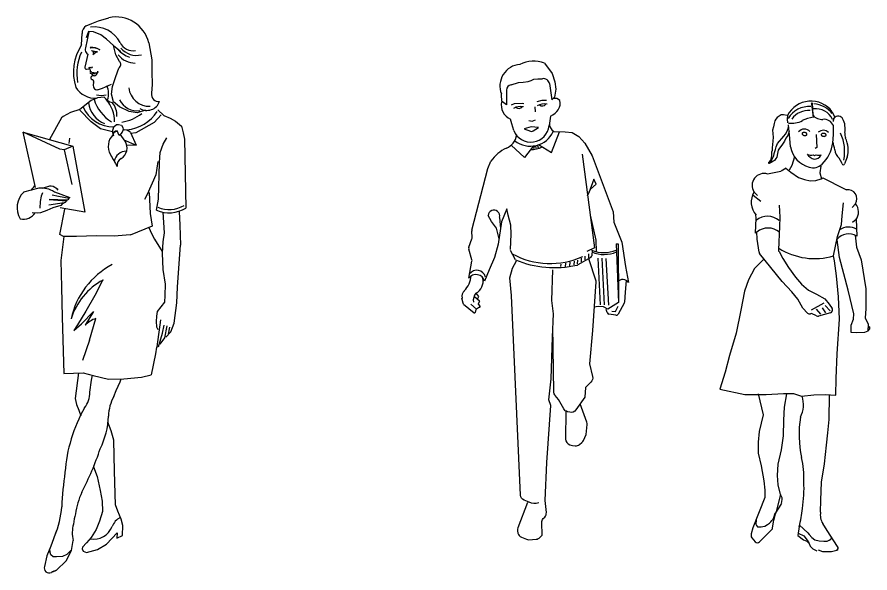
# Model space of a CAD drawing. Extents: x 7.9 to 14.49, y -4.05 to 0.19.
# Drawn here: x 11.912 to 14.495, y -3.953 to -2.269 of the extents above; entities that cross this region are included whole.
import ezdxf

# ---------------------------------------------------------------- set-up
doc = ezdxf.new("R2010")
doc.units = 0
doc.layers.get('0').update_dxf_attribs({"linetype": 'CONTINUOUS'})
doc.layers.add('PESSOAS', color=7, linetype='CONTINUOUS')

# ---------------------------------------------------------------- blocks, each defined once
blk = doc.blocks.new('AZPED6')
for p, q in [((-0.64, 62.72), (0.58, 63.06)), ((-2.13, 62.12), (-1.47, 62.39)), ((-1.47, 62.39), (-0.64, 62.72)), ((-2.68, 59.84), (-2.6, 61.19)), ((-1.8, 61.4), (-2.22, 59.48)), ((-1.85, 61.41), (-2.12, 60.67)), ((-1.25, 61.4), (-1.85, 61.41)), ((-0.37, 61.05), (-1.25, 61.4)), ((0.28, 60.53), (-0.37, 61.05)), ((1.15, 59.75), (0.28, 60.53)), ((5.34, 60.08), (5.69, 58.04)), ((-1.56, 59.43), (-1.66, 59.51)), ((1.4, 58.63), (1.15, 59.75)), ((1.15, 59.75), (1.99, 59.03)), ((-1.94, 58.72), (-2.29, 57.19)), ((1.86, 57.86), (1.4, 58.63)), ((5.69, 58.04), (5.69, 56.6)), ((-2.07, 56.94), (-1.74, 56.97)), ((-1.84, 57.07), (-1.8, 57.11)), ((-1.8, 57.11), (-1.68, 57.16)), ((-1.68, 57.16), (-1.61, 57.14)), ((-1.61, 57.14), (-1.55, 57.09)), ((-1.55, 57.09), (-1.43, 57.14)), ((-1.43, 57.14), (-1.36, 57.25)), ((-1.43, 57.14), (-1.43, 57.14)), ((1.43, 56.08), (1.77, 57.07)), ((-1.69, 56.92), (-1.65, 56.79)), ((-1.65, 56.79), (-1.63, 56.71)), ((-1.63, 56.71), (-1.63, 56.63)), ((-1.63, 56.63), (-1.63, 56.6)), ((-1.55, 55.97), (-1.56, 55.86)), ((-1.53, 56.02), (-1.55, 55.97)), ((-1.45, 56.09), (-1.53, 56.02)), ((-1.45, 56.4), (-1.41, 56.18)), ((-1.36, 56.15), (-1.45, 56.09)), ((-1.34, 56.4), (-1.04, 56.41)), ((-1.19, 56.15), (-1.34, 56.15)), ((-0.8, 56.53), (-0.8, 56.47)), ((1.03, 54.87), (1.43, 56.08)), ((5.69, 56.6), (5.75, 55.11)), ((-1.56, 55.86), (-1.52, 55.77)), ((-1.52, 55.77), (-1.41, 55.7)), ((-0.17, 54.68), (0.88, 55.16)), ((5.75, 55.11), (5.67, 54.08)), ((-0.79, 54.49), (-0.17, 54.68)), ((0.89, 53.97), (1.03, 54.87)), ((1.14, 53.03), (0.89, 53.97)), ((-1.54, 53.21), (-2.87, 52.13)), ((-0.77, 53.53), (-1.54, 53.21)), ((0.03, 53.6), (-0.77, 53.53)), ((1.83, 52.45), (1.14, 53.03)), ((-2.87, 52.13), (-3.99, 51.78)), ((-1.53, 50.64), (-2.87, 52.04)), ((-2.87, 52.04), (-2.87, 52.04)), ((2.99, 51.88), (1.83, 52.45)), ((3.94, 51.73), (2.99, 51.88)), ((4.95, 52.03), (3.94, 51.73)), ((6.42, 52.09), (7.14, 51.43)), ((-5.08, 51.12), (-6.5, 48.53)), ((-4.88, 51.29), (-5.08, 51.12)), ((-3.99, 51.78), (-4.88, 51.29)), ((6.82, 51.49), (6, 50.59)), ((6.82, 51.51), (6.82, 51.49)), ((7.14, 51.43), (7.89, 51.1)), ((7.89, 51.1), (8.51, 50.74)), ((-0.41, 49.81), (-1.53, 50.64)), ((1.01, 49.52), (1.18, 50.07)), ((1.18, 50.07), (1.49, 50.33)), ((1.49, 50.33), (1.74, 50.35)), ((1.74, 50.35), (2.08, 50.26)), ((2.08, 50.26), (2.24, 50)), ((2.24, 50), (2.24, 50)), ((2.24, 50), (2.29, 49.75)), ((6, 50.59), (3.79, 49.35)), ((8.51, 50.74), (9.22, 50.14)), ((9.22, 50.14), (9.44, 49.35)), ((-8.18, 42.84), (-9.64, 49.41)), ((-9.64, 49.41), (-3.71, 47.74)), ((-5.27, 47.4), (-9.64, 49.41)), ((1.02, 49.47), (-0.4, 49.81)), ((1.16, 48.93), (1.01, 49.52)), ((1.01, 49.52), (1.01, 49.52)), ((1.36, 49.53), (1.06, 49.31)), ((1.58, 49.57), (1.36, 49.53)), ((1.79, 49.03), (1.58, 49.57)), ((2, 49.24), (1.79, 49.03)), ((2.52, 48.34), (1.92, 49.19)), ((2.16, 49.43), (2, 49.24)), ((2.29, 49.75), (2.16, 49.43)), ((3.14, 49.38), (3.82, 47.86)), ((3.79, 49.35), (3.19, 49.27)), ((9.44, 49.35), (9.59, 48.58)), ((-9.53, 48.6), (-9.53, 48.6)), ((-4.14, 48.07), (-4.07, 48.69)), ((2.38, 48.5), (2.38, 48.5)), ((2.38, 48.5), (3.82, 47.86)), ((3.82, 47.86), (2.69, 47.82)), ((6.7, 47.01), (7.04, 48.01)), ((7.04, 48.01), (7.49, 48.76)), ((9.59, 48.58), (9.74, 40.38)), ((-4.73, 47.32), (-5.27, 47.4)), ((-3.71, 47.74), (-4.73, 47.32)), ((-4.73, 47.32), (-3.84, 43.18)), ((-3.71, 47.74), (-2.29, 39.87)), ((0.62, 47.03), (0.62, 47.03)), ((6.63, 45.8), (6.7, 47.01)), ((6.41, 45.91), (6.19, 44.32)), ((6.48, 41.42), (6.63, 45.8)), ((6.19, 44.32), (5.16, 41.99)), ((6.19, 44.32), (6.19, 44.32)), ((-7.76, 42.75), (-9.58, 42.28)), ((-8.37, 42.91), (-8.29, 43.05)), ((-7.34, 42.74), (-6.45, 43.01)), ((-6.45, 43.01), (-6.29, 43.03)), ((-6.29, 43.03), (-6.05, 42.98)), ((-6.05, 42.98), (-5.56, 42.66)), ((-7.49, 41.78), (-7.6, 41.16)), ((-7.35, 42.18), (-7.49, 41.78)), ((-5.44, 41.74), (-6.17, 41.9)), ((-6.17, 41.9), (-6.17, 41.9)), ((-6.09, 42.51), (-6.09, 42.51)), ((-5.92, 42.29), (-4.08, 41.64)), ((-5.55, 42.53), (-5.61, 42.49)), ((-5.56, 42.66), (-5.55, 42.53)), ((-4.17, 41.52), (-5.44, 41.74)), ((5.16, 41.99), (4.81, 41.38)), ((5.37, 42.24), (5.49, 39.74)), ((-7.6, 41.16), (-7.64, 40.35)), ((-4.76, 41.01), (-6.58, 40.71)), ((-6.58, 40.71), (-6.58, 40.71)), ((-4.42, 41.32), (-6.54, 41.39)), ((-6.54, 41.39), (-4.48, 41.25)), ((-5.15, 40.68), (-6.1, 40.42)), ((-4.89, 40.94), (-5.15, 40.68)), ((-4.74, 40.9), (-4.84, 40.98)), ((-4.6, 41.04), (-4.76, 41.01)), ((-4.54, 41.12), (-4.62, 41.04)), ((-4.48, 41.25), (-4.53, 41.12)), ((-4.17, 41.52), (-4.17, 41.52)), ((6.26, 40.11), (6.48, 41.42)), ((-7.93, 39.76), (-8.56, 39.8)), ((-7.54, 39.81), (-7.93, 39.76)), ((-6.83, 40.09), (-7.57, 39.8)), ((-6.1, 40.42), (-6.83, 40.09)), ((-5.25, 37.22), (-4.68, 40.24)), ((-2.29, 39.87), (-5.21, 40.41)), ((5.49, 39.74), (5.76, 38.23)), ((9, 39.96), (9, 39.98)), ((9.08, 38.34), (9, 39.96)), ((9, 39.96), (9, 39.96)), ((5.76, 38.23), (3.12, 37.15)), ((5.33, 38.06), (5.68, 37.32)), ((5.76, 38.23), (5.76, 38.23)), ((9.16, 35.93), (9.08, 38.34)), ((-4.83, 36.99), (-5.25, 37.22)), ((-4.8, 36.99), (-5.13, 34.13)), ((-3.29, 37), (-4.83, 36.99)), ((-0.88, 37.06), (-3.29, 37)), ((1.21, 37.01), (-0.88, 37.06)), ((3.12, 37.17), (1.21, 37.01)), ((3.12, 37.15), (3.12, 37.17)), ((5.68, 37.32), (6.04, 36.67)), ((6.04, 36.67), (6.94, 35.2)), ((8.94, 33.21), (9.14, 35.93)), ((-5.13, 34.13), (-5.08, 30.95)), ((8.76, 30.92), (8.94, 33.21)), ((8.94, 33.21), (8.94, 33.21)), ((-0.12, 31.8), (-1.08, 29.94)), ((-5.08, 30.95), (-4.97, 27.36)), ((8.68, 29.07), (8.78, 30.93)), ((8.78, 30.93), (8.76, 30.92)), ((-1.08, 29.94), (-2.18, 28.08)), ((8.36, 26.66), (8.68, 29.07)), ((-2.18, 28.08), (-3.16, 26.43)), ((-2.68, 26.58), (-1.26, 28.04)), ((-1.26, 28.04), (-2.26, 26.39)), ((-1.26, 28.04), (-1.26, 28.04)), ((6.24, 27.48), (6.23, 26.84)), ((6.32, 28.05), (6.24, 27.48)), ((6.24, 27.48), (6.24, 27.48)), ((-4.97, 27.36), (-4.8, 20.65)), ((-3.59, 25.78), (-2.68, 26.58)), ((-1.72, 24.61), (-0.96, 27.21)), ((6.23, 26.84), (6.27, 26.2)), ((6.74, 27.06), (6.28, 23.83)), ((7.97, 25.62), (8.35, 26.65)), ((-3.16, 26.43), (-3.59, 25.78)), ((6.27, 26.2), (6.43, 25.9)), ((6.49, 23.83), (6.98, 25.45)), ((6.98, 25.45), (7.17, 26.41)), ((7.25, 24.89), (7.53, 26.33)), ((7.38, 24.98), (7.95, 25.6)), ((7.58, 25.88), (7.58, 25.89)), ((7.68, 25.33), (7.84, 26.15)), ((-1.72, 24.61), (-2.58, 22.19)), ((6.68, 24.13), (7.25, 24.89)), ((6.18, 23), (6.31, 23.79)), ((6.28, 23.83), (6.43, 23.85)), ((5.66, 20.48), (6.18, 23)), ((6.18, 23), (6.18, 23)), ((-4.8, 20.65), (-2.47, 20.73)), ((-3.06, 20.71), (-3.42, 17.67)), ((-2.47, 20.73), (-1.31, 20.41)), ((-1.48, 19.83), (-1.37, 20.44)), ((-1.31, 20.41), (0.55, 19.97)), ((4.49, 20.21), (5.64, 20.47)), ((-1.67, 18.41), (-1.48, 19.83)), ((0.55, 19.97), (2.38, 20.02)), ((1.47, 18.61), (1.94, 19.65)), ((1.94, 19.65), (2.03, 20.02)), ((2.38, 20.02), (4.49, 20.21)), ((-3.34, 18.38), (-3.34, 18.38)), ((1.17, 17.91), (1.47, 18.61)), ((-3.42, 17.67), (-3.26, 16.95)), ((-3.26, 16.95), (-3.01, 16.29)), ((-3.01, 16.29), (-2.75, 15.59)), ((0.87, 13.81), (0.45, 14.85)), ((1.18, 12.69), (0.87, 13.81)), ((1.27, 8.98), (1.18, 12.69)), ((-1.28, 9.63), (-1.28, 9.63)), ((-1.24, 9.52), (-0.82, 8.37)), ((-0.82, 8.37), (-0.47, 6.71)), ((1.38, 4.98), (1.27, 8.98)), ((-0.47, 6.71), (-0.21, 5.4)), ((-0.21, 5.4), (-0.16, 4.19)), ((-0.16, 4.19), (-0.53, 3.02)), ((1.63, 4.23), (1.38, 4.98)), ((2.05, 3.29), (1.63, 4.23)), ((1.63, 4.23), (1.63, 4.23)), ((2.25, 2.51), (2.05, 3.29)), ((-0.53, 3.02), (-0.95, 2.03)), ((2.2, 1.31), (2.25, 2.51)), ((-5.68, 1.92), (-6.32, 0.04)), ((-1.54, 1.08), (-2.09, 0.43)), ((-0.95, 2.03), (-1.54, 1.08)), ((0.3, 0.31), (1.55, 1.66)), ((1.55, 1.66), (1.52, 1.02)), ((1.52, 1.02), (2.2, 1.31)), ((-6.32, 0.04), (-6.81, -1.09)), ((-6.32, 0.04), (-6.32, 0.04)), ((-3.87, -0.48), (-3.69, 0.72)), ((-2.09, 0.43), (-2.56, -0.06)), ((-0.76, -0.34), (0.3, 0.31)), ((-6.41, -0.72), (-6.46, -0.28)), ((-6.34, -1), (-6.41, -0.72)), ((-6.08, -1.21), (-6.34, -1)), ((-4.45, -0.95), (-4.94, -1.18)), ((-4.52, -1.7), (-3.87, -0.48)), ((-3.88, -0.38), (-4.45, -0.95)), ((-2.56, -0.06), (-2.6, -0.25)), ((-2.6, -0.25), (-2.47, -0.53)), ((-2.47, -0.53), (-2.07, -0.7)), ((-2.07, -0.7), (-0.76, -0.34)), ((-2.07, -0.7), (-2.07, -0.7)), ((-6.81, -1.09), (-7.1, -2.37)), ((-5.66, -1.23), (-6.08, -1.21)), ((-5.67, -2.82), (-4.52, -1.7)), ((-4.94, -1.18), (-5.66, -1.23)), ((-7.1, -2.37), (-7.1, -2.37)), ((-6.12, -3.01), (-5.67, -2.82))]:
    blk.add_line(p, q)
blk.add_lwpolyline([(7.02, 39.88), (7.17, 37.42), (7.01, 36.34), (7.01, 36.34), (6.93, 34.98), (6.93, 34.98), (6.93, 34.98), (7.03, 33.04), (7.3, 31.31), (7.27, 29.96), (7.21, 29.17), (7.21, 29.17), (6.32, 28.05)])
for centre, radius, start, end in [((1.42, 59.11), 4.05, 13.8817, 101.987), ((-1.67, 61.31), 0.931, 119.0863, 187.6797), ((-1.13, 58.55), 3.42, 26.9792, 97.8124), ((3.5, 60.91), 1.78, 206.9792, 278.8587), ((2.3, 56.59), 5.95, 146.8831, 197.8297), ((-1.42, 59.3), 0.818, 166.9837, 207.4661), ((-1.42, 58.04), 1.49, 50.3702, 99.4351), ((-1.24, 58.26), 1.21, 53.0956, 105.2483), ((-0.84, 60.55), 1.51, 245.0064, 272.17), ((-1.21, 59.43), 0.37, 224.1029, 278.728), ((-1.11, 58.93), 0.187, 134.3381, 231.9315), ((-0.73, 59.64), 0.688, 238.4892, 263.0711), ((3.83, 61.06), 2.79, 218.1569, 253.717), ((3.92, 61.18), 2.6, 222.0399, 282.2418), ((2.78, 56.44), 6.02, 155.1716, 190.3889), ((-0.8, 60.06), 1.76, 220.3472, 229.7753), ((0.04, 57.09), 2.08, 116.3459, 131.2099), ((3.74, 60.32), 2.65, 218.9764, 269.8508), ((-2.09, 57.14), 0.203, 167.2865, 274.7809), ((-1.73, 56.93), 0.0406, 353.884, 94.7809), ((1.44, 57.51), 0.551, 307.7021, 39.9498), ((-1.63, 56.51), 0.086, 144.2611, 144.2611), ((-1.55, 56.4), 0.221, 68.9401, 133.0822), ((-1.41, 56.73), 0.342, 210.8492, 282.7726), ((-0.86, 58.03), 1.56, 246.8694, 262.6155), ((-1.34, 56.11), 0.0406, 88.3766, 122.0666), ((-1.34, 56.11), 0.0406, 88.3766, 122.0666), ((-1.23, 56.6), 0.45, 274.8256, 343.4928), ((-1, 56.96), 0.47, 262.6155, 295.7495), ((-0.78, 56.53), 0.101, 357.1693, 103.1812), ((-1.62, 55.41), 0.408, 338.1743, 49.8794), ((-0.64, 55.01), 0.649, 158.1743, 206.8014), ((-1.52, 54.02), 2.07, 339.4567, 26.3102), ((-1.04, 56.21), 2.74, 211.7617, 273.3487), ((-0.84, 54.91), 0.426, 206.8014, 284.4864), ((5.39, 54.96), 2.45, 185.5145, 272.8732), ((6.53, 53.93), 0.87, 170.3704, 276.4295), ((1.22, 53.32), 3.09, 187.2179, 248.2591), ((3.42, 54.74), 4.81, 196.7203, 238.4024), ((-0.33, 56.31), 2.5, 256.7523, 283.8918), ((1.66, 54.95), 2.12, 219.5457, 250.9071), ((-2.75, 50.66), 4.02, 359.7325, 41.7356), ((-0.48, 51.55), 2.01, 352.8861, 43.8861), ((3.93, 54.29), 2.31, 206.0662, 278.8091), ((5.11, 53.64), 1.62, 239.3853, 339.3206), ((1.2, 54.12), 4.07, 204.7191, 269.1288), ((2.32, 54.44), 4.75, 274.6895, 327.7944), ((1.41, 55.53), 4.95, 278.1217, 308.7362), ((2.46, 47.72), 1.96, 133.7862, 209.5825), ((1.52, 49.03), 0.462, 78.4665, 159.064), ((2.54, 48.96), 0.728, 34.4385, 114.9176), ((1.27, 47.55), 1.48, 301.2288, 32.1968), ((2.73, 45.59), 1.58, 92.5147, 166.6496), ((199.87, 159.79), 228.96, 209.5825, 209.9927), ((2.54, 45.45), 0.976, 121.2288, 187.2006), ((-9.45, 43.52), 1.25, 304.8569, 337.6107), ((-7.47, 40), 2.76, 55.8481, 96), ((-7.81, 40.44), 2.55, 133.8183, 211.6248), ((-4.55, 41.13), 0.0203, 321.0156, 336.2685), ((-4.41, 41.56), 0.236, 267.3608, 350.4862), ((-3.79, 41.31), 0.441, 131.0108, 151.0292), ((7.75, 43.62), 3.43, 247.0972, 301.6022), ((-9.61, 40.76), 1.7, 257.3129, 326.5153), ((7.75, 43.62), 3.81, 247.0972, 301.6022), ((5.49, 25.13), 9.63, 117.9378, 167.8904), ((3.74, 24.75), 8.03, 118.7208, 162.647), ((0.03, 24.21), 3.16, 108.3698, 136.3618), ((5.64, 20.49), 0.0203, 282.7677, 348.2033), ((-4.58, 18.39), 2.91, 321.1449, 0.4624), ((5.85, 15.39), 5.32, 151.6857, 178.1707), ((13.64, 7.52), 18.34, 150.4447, 175.8566), ((-8.78, 15.85), 9.32, 333.3439, 358.1707), ((-32.96, 22.41), 34.24, 332.2903, 341.7249), ((38.15, 2.81), 43.23, 171.9781, 177.4271), ((5.77, 2.62), 9.26, 155.3188, 172.031), ((-15.73, 5.54), 10.73, 336.6603, 355.7879), ((4.64, 1.64), 8.35, 164.2726, 172.755), ((2.83, 1.7), 1.98, 117.816, 159.021), ((0.57, 1.63), 4.35, 165.8734, 191.9466), ((-1.25, 3.26), 2.38, 260.0747, 339.021), ((-3.71, 0.72), 0.0203, 351.4763, 11.9466), ((-6.54, -2.55), 0.591, 161.5968, 296.8363), ((-3.74, -8.09), 5.61, 110.1066, 116.8363)]:
    blk.add_arc(centre, radius, start, end)
blk = doc.blocks.new('AZPED7')
for p, q in [((1.56, 51.69), (1.65, 51.82)), ((1.56, 51.69), (1.79, 50.06)), ((1.65, 51.82), (1.75, 50.37)), ((-1.27, 50.3), (-1.34, 49.89)), ((-1.24, 49.43), (-1.28, 49.86)), ((4.05, 50.74), (4.36, 50.08)), ((4.2, 49.93), (4.14, 49.83)), ((4.14, 49.83), (4.17, 49.58)), ((4.19, 49.83), (4.17, 49.6)), ((4.28, 50.04), (4.19, 49.83)), ((4.29, 50.04), (4.2, 49.93)), ((-1.01, 47.55), (-1.16, 49.18)), ((4.18, 48.05), (4.18, 49.11)), ((2.13, 48.04), (2.22, 46.5)), ((4.1, 47.02), (4.18, 48.05)), ((-0.93, 46.57), (-1.01, 47.55)), ((2.22, 46.5), (2, 46.36)), ((-0.45, 45.37), (-0.79, 44.34)), ((1.8, 45.61), (1.94, 45.53)), ((1.94, 45.53), (2.14, 45.61)), ((5.18, 44.67), (4.87, 45.23)), ((5.84, 45.32), (5.52, 44.52)), ((-2.03, 43.7), (-1.44, 44.06)), ((-1.49, 44.04), (-0.9, 43.54)), ((-0.79, 44.34), (-1.09, 43.77)), ((2.7, 44.26), (2.56, 43.45)), ((5.22, 44.54), (5.18, 44.67)), ((-3.67, 43.33), (-2.1, 43.65)), ((-0.9, 43.54), (0.01, 42.91)), ((0.01, 42.91), (0.73, 42.66)), ((2.08, 42.54), (2.72, 42.73)), ((2.56, 43.45), (2.78, 42.73)), ((2.72, 42.73), (2.93, 42.87)), ((2.93, 42.87), (5.5, 41.57)), ((0.73, 42.66), (1.42, 42.53)), ((1.42, 42.53), (2.08, 42.54)), ((-5.37, 40.81), (-4.48, 40.07)), ((-5.29, 41.19), (-4.86, 40.78)), ((5.5, 41.57), (5.74, 41.42)), ((6.8, 39.78), (6.43, 39.34)), ((-2.28, 39.59), (-2.2, 38.18)), ((-5.11, 36.26), (-5.04, 38.07)), ((-5.01, 38.04), (-5.08, 38.47)), ((-2.2, 38.18), (-2.23, 37.08)), ((6.88, 37.9), (6.46, 37.55)), ((6.91, 37.95), (6.98, 35.92)), ((-2.23, 37.08), (-2.35, 34.27)), ((-4.95, 36.4), (-5.11, 36.26)), ((-4.89, 35.55), (-4.95, 36.41)), ((6.78, 36.02), (6.95, 34.58)), ((-4.68, 34.02), (-4.89, 35.55)), ((4.9, 33.36), (4.63, 35.47)), ((6.95, 34.58), (7.49, 33.07)), ((-1.92, 30.52), (-4.61, 33.86)), ((-2.3, 34.09), (-1.83, 33.26)), ((-1.83, 33.26), (-1.16, 32.17)), ((5.96, 29.49), (4.9, 33.36)), ((7.49, 33.07), (8.07, 29.62)), ((-1.16, 32.17), (-0.35, 31.03)), ((-0.76, 29.27), (-1.92, 30.52)), ((-0.35, 31.03), (0.38, 30.18)), ((0.38, 30.18), (1.23, 29.49)), ((1.23, 29.49), (2.17, 29.01)), ((6.61, 26.65), (5.96, 29.49)), ((8.07, 29.62), (8.07, 27.28)), ((-0.04, 28.4), (-0.76, 29.27)), ((2.17, 29.01), (3.17, 28.44)), ((0.55, 27.31), (-0.04, 28.4)), ((1.58, 27.13), (3.1, 27.95)), ((3.17, 28.44), (3.67, 27.82)), ((3.81, 27.02), (3.21, 27.65)), ((3.67, 27.82), (4.02, 27.3)), ((1.11, 26.74), (0.55, 27.31)), ((1.57, 26.69), (1.44, 26.65)), ((2.16, 26.4), (1.57, 26.69)), ((2.7, 26.59), (2.18, 27.19)), ((3.83, 26.78), (2.4, 26.38)), ((3.3, 26.77), (2.87, 27.38)), ((6.6, 26.02), (6.61, 26.65)), ((8.07, 27.28), (7.99, 26.13)), ((6.29, 25.31), (6.6, 26.02)), ((7.99, 26.13), (8.32, 25.46)), ((8.32, 25.46), (8.27, 24.57)), ((6.31, 24.44), (6.29, 25.31)), ((6.96, 24.39), (6.31, 24.44)), ((7.89, 24.43), (6.96, 24.39)), ((8.27, 24.57), (7.89, 24.43)), ((8.27, 24.57), (8.54, 24.85)), ((8.51, 25.09), (8.31, 24.97)), ((8.54, 24.85), (8.51, 25.09)), ((-4.77, 17.11), (-4.2, 14.61)), ((-1.64, 15.53), (-1.37, 17.11)), ((3.66, 14.05), (3.73, 16.93)), ((-1.71, 13.98), (-1.64, 15.53)), ((-4.2, 14.61), (-4.68, 12.61)), ((-1.75, 12.1), (-1.71, 13.98)), ((3.51, 12.47), (3.66, 14.05)), ((-4.68, 12.61), (-4.79, 11.36)), ((3.36, 10.97), (3.51, 12.47)), ((-4.79, 11.36), (-4.8, 10.04)), ((-1.99, 10.43), (-1.75, 12.1)), ((-2.41, 8.74), (-1.99, 10.43)), ((3.11, 8.75), (3.36, 10.97)), ((-4.8, 10.04), (-4.43, 8.53)), ((-4.43, 8.53), (-4.09, 6.73)), ((-2.5, 7.36), (-2.41, 8.74)), ((2.77, 6.57), (3.11, 8.75)), ((-2.41, 6.26), (-2.5, 7.36)), ((-4.09, 6.73), (-3.98, 5.61)), ((-2.11, 5.1), (-2.41, 6.26)), ((2.69, 4.44), (2.77, 6.57)), ((-3.98, 5.61), (-4, 4.74)), ((-2.11, 5.1), (-2.69, 2.93)), ((-1.93, 4.7), (-2.11, 5.1)), ((-4, 4.74), (-5.41, 1.13)), ((-1.99, 4.04), (-1.91, 4.5)), ((2.65, 3), (2.69, 4.44)), ((-2.69, 2.9), (-2.04, 3.91)), ((-5.04, 2.07), (-5.08, 1.57)), ((-3.15, 1.99), (-3.01, 2.18)), ((-3.06, 1.11), (-2.93, 2.05)), ((-3.01, 2.18), (-2.93, 2.37)), ((-2.93, 2.37), (-2.74, 2.88)), ((-2.93, 2.05), (-2.73, 2.81)), ((-2.74, 2.88), (-2.69, 2.93)), ((-5.41, 1.13), (-5.63, 0.42)), ((-5.08, 1.57), (-4.98, 1.39)), ((-4.98, 1.39), (-4.85, 1.26)), ((-4.85, 1.26), (-4.63, 1.23)), ((-4.63, 1.23), (-4.42, 1.24)), ((-4.42, 1.24), (-4.24, 1.28)), ((-4.24, 1.28), (-4.01, 1.34)), ((-4.01, 1.34), (-3.67, 1.53)), ((-3.67, 1.53), (-3.43, 1.7)), ((-3.43, 1.7), (-3.29, 1.84)), ((-3.29, 1.84), (-3.15, 1.99)), ((0.11, 1.27), (-0.05, 0.22)), ((0.15, 1.45), (1.13, 0.55)), ((3.44, 0.81), (2.91, 1.66)), ((-5.63, 0.42), (-5.63, 0.17)), ((-4.64, -0.55), (-3.16, 0.91)), ((-0.05, 0.22), (0.62, -0.3)), ((-0.01, 0.5), (0.67, 0.18)), ((0.67, 0.18), (1.06, -0.33)), ((1.13, 0.55), (1.28, 0.35)), ((1.28, 0.35), (1.62, -0.03)), ((4.69, -1.08), (3.44, 0.81)), ((-5.55, -0.06), (-5.14, -0.53)), ((0.62, -0.3), (1, -0.48)), ((1, -0.48), (1.29, -0.73)), ((1.06, -0.33), (1.29, -0.73)), ((1.29, -0.73), (1.43, -1.05)), ((1.62, -0.03), (1.97, -0.32)), ((1.97, -0.32), (2.5, -0.43)), ((2.5, -0.43), (3.05, -0.47)), ((3.05, -0.47), (3.43, -0.45)), ((3.43, -0.45), (3.69, -0.35)), ((3.69, -0.35), (3.88, -0.24)), ((3.88, -0.24), (3.97, -0.05)), ((1.43, -1.05), (1.75, -1.36)), ((1.75, -1.36), (2.2, -1.6)), ((2.35, -1.5), (2.87, -1.68)), ((2.87, -1.68), (3.53, -1.71)), ((3.53, -1.71), (3.97, -1.68)), ((3.97, -1.68), (4.59, -1.55)), ((4.59, -1.55), (4.74, -1.45))]:
    blk.add_line(p, q)
for points in [[(-1.33, 50.29), (-1.76, 50.39), (-2.04, 50.37), (-2.3, 50.24), (-2.52, 50.08), (-2.66, 49.88), (-2.81, 49.65), (-2.89, 49.34), (-2.95, 48.94), (-3.06, 48.57), (-3.03, 48.15), (-2.99, 47.67), (-3.02, 47.29), (-3.08, 46.82), (-3.12, 46.5), (-3.12, 46.14), (-3.18, 45.93), (-3.19, 45.55), (-3.24, 45.29), (-3.32, 44.98), (-3.47, 44.76), (-3.5, 44.69), (-3.19, 44.94), (-3.1, 45.12), (-2.92, 45.48), (-2.86, 45.78), (-2.71, 46.26), (-2.63, 46.56), (-2.48, 46.98), (-2.25, 47.24), (-1.98, 47.56), (-1.73, 47.85), (-1.52, 48.08), (-1.35, 48.36), (-1.3, 48.55), (-1.22, 48.75), (-1.19, 48.86)], [(-1.1, 48.41), (-1.24, 47.93), (-1.48, 47.59), (-1.65, 47.25), (-1.87, 46.87), (-2.1, 46.61), (-2.23, 46.42), (-2.4, 46.15), (-2.46, 45.95), (-2.5, 45.78), (-2.56, 45.35), (-2.68, 45.17), (-2.85, 44.94), (-2.98, 44.84), (-3.17, 44.73), (-3.47, 44.57), (-3.53, 44.56), (-3.51, 44.75)], [(-4.07, 33.19), (-5.23, 32.04), (-5.93, 30.7), (-6.42, 29.36), (-6.85, 27.08), (-7.41, 24.33), (-8.22, 21.69), (-8.73, 19.71), (-9.35, 17.68), (-6.37, 17.03), (-3.85, 17.03), (-1.77, 17.15), (-0.59, 17.15), (0.38, 16.84), (1.86, 16.98), (3.19, 17.04), (4.46, 16.95), (4.5, 18.94), (4.63, 21.88), (4.9, 26), (4.79, 28.66), (4.56, 31.2), (4.31, 32.97), (4.21, 33.55), (4.67, 35.87), (5.13, 37.31), (5.21, 38.35), (5.37, 39.87)]]:
    blk.add_lwpolyline(points)
for points in [[(0.76, 48.28, 0.062772), (0.65, 48.27, 0.075916), (0.55, 48.25, 0.107101), (0.48, 48.19, 0.148625), (0.46, 48.13, 0.148625), (0.47, 48.07, 0.107101), (0.53, 48, 0.075916), (0.61, 47.95, 0.062772), (0.72, 47.92, 0.062772), (0.84, 47.92, 0.075916), (0.93, 47.95, 0.107101), (1, 48, 0.148625), (1.03, 48.06, 0.148625), (1.02, 48.13, 0.107101), (0.96, 48.2, 0.075916), (0.88, 48.25, 0.062772)], [(3.05, 48.17, 0.062772), (2.93, 48.17, 0.075916), (2.84, 48.14, 0.107101), (2.77, 48.09, 0.148625), (2.74, 48.03, 0.148625), (2.76, 47.96, 0.107101), (2.81, 47.89, 0.075916), (2.9, 47.84, 0.062772), (3.01, 47.82, 0.062772), (3.13, 47.82, 0.075916), (3.22, 47.84, 0.107101), (3.29, 47.9, 0.148625), (3.32, 47.96, 0.148625), (3.3, 48.03, 0.107101), (3.25, 48.1, 0.075916), (3.16, 48.14, 0.062772)]]:
    blk.add_lwpolyline(points, format="xyb", close=True)
for centre, radius, start, end in [((1.52, 48.89), 3.13, 36.0912, 153.365), ((1.31, 48.42), 2.96, 86.292, 148.861), ((1.27, 48.36), 2.55, 86.6831, 143.3691), ((2.02, 48.8), 2.32, 26.6145, 95.4966), ((1.56, 48.43), 3.27, 40.3631, 84.584), ((2.16, 46.48), 3.63, 95.9071, 117.6827), ((2.81, 51.14), 1.31, 215.9506, 275.527), ((3.05, 48.62), 1.23, 23.5281, 95.527), ((4.76, 49.6), 0.63, 26.6797, 140.8238), ((3.02, 48.73), 2.57, 349.3786, 26.6797), ((-0.82, 52.17), 2.8, 262.4325, 297.6827), ((0.73, 47.78), 0.9, 42.6135, 141.062), ((2.98, 47.67), 0.869, 45.016, 133.4911), ((0.31, 45.98), 5.22, 349.0886, 24.9114), ((6.58, 48.06), 1.05, 169.3786, 204.6214), ((-0.16, 47.58), 4.3, 314.3218, 352.5934), ((-4.09, 44.79), 8.55, 9.4355, 16.2028), ((2.47, 46.17), 3.47, 345.7695, 24.6214), ((1.96, 47), 2.92, 188.5844, 256.8073), ((5.98, 46.46), 1.66, 189.4355, 228.0021), ((2.32, 46.54), 1.51, 214.1057, 253.1077), ((1.53, 46.5), 0.932, 240.2063, 286.4826), ((1.93, 45.94), 0.844, 266.8843, 337.168), ((2.41, 46.31), 0.75, 249.1094, 294.5858), ((1.79, 45.58), 1.51, 250.6436, 314.3218), ((5.37, 44.58), 0.161, 195.0972, 338.7338), ((-4.08, 41.96), 1.43, 72.27, 212.6477), ((-3.21, 39.98), 2.4, 149.6983, 220.2613), ((5.89, 40.36), 1.1, 328.265, 97.0055), ((5.68, 38.81), 1.5, 321.3417, 40.5005), ((-3.66, 36.15), 2.13, 49.9415, 129.0384), ((-3.61, 34.75), 2.13, 49.9415, 129.0384), ((5.99, 35.16), 1.84, 58.5161, 125.8548), ((6.01, 34.35), 1.84, 58.4385, 140.2658), ((-4.34, 34.07), 0.342, 187.9265, 218.8459), ((-2.01, 34.26), 0.342, 177.5306, 209.6176), ((1.97, 41.25), 8.02, 237.5971, 286.2465), ((1.35, 26.98), 0.342, 224.659, 284.4051), ((3.74, 27.11), 0.342, 285.6567, 34.1414), ((2.31, 26.71), 0.342, 244.5083, 285.6567), ((-2.66, 15.8), 3.27, 333.2844, 18.4845), ((12.79, 12.26), 12.7, 170.6237, 192.4901), ((-9.34, 7.16), 10.02, 356.9115, 13.5967), ((-14.19, 5.79), 14.87, 350.8923, 3.186), ((-2.25, 4.56), 0.342, 350.5238, 23.6708), ((-2.32, 4.1), 0.342, 327.1398, 350.5238), ((-20.82, 6.09), 21.48, 347.0279, 352.9002), ((-2.4, 2.72), 0.342, 147.1398, 164.8931), ((4.41, 2.64), 1.79, 168.6289, 213.2085), ((-3.4, 1.16), 0.342, 314.5633, 352.46), ((-5.29, 0.16), 0.342, 178.6539, 220.6724), ((-4.88, -0.31), 0.342, 220.6724, 314.5633), ((4.4, -1.27), 0.342, 303.1824, 33.4317)]:
    blk.add_arc(centre, radius, start, end)
blk = doc.blocks.new('AZPED8')
for p, q in [((-0.26, 57.08), (0.64, 55.88)), ((-2.79, 54.85), (-2.22, 54.93)), ((-2.22, 54.93), (-1.83, 55.05)), ((-1.83, 55.05), (-1.52, 55.18)), ((-1.52, 55.18), (-1.04, 55.21)), ((-1.04, 55.21), (-0.49, 55.24)), ((0.64, 55.88), (0.98, 54.87)), ((-4.25, 54.53), (-3.37, 54.81)), ((-3.37, 54.81), (-2.79, 54.85)), ((0.32, 54.66), (0.62, 52.72)), ((1.1, 53.99), (0.95, 53.06)), ((0.98, 54.87), (1.1, 53.99)), ((-4.8, 53.88), (-4.8, 52.13)), ((0.95, 53.06), (0.62, 52.72)), ((-4.8, 52.13), (-5.27, 52.5)), ((-4.21, 52.11), (-3.82, 52.28)), ((-3.82, 52.28), (-2.92, 52.31)), ((-2.92, 52.31), (-2.71, 52.3)), ((-1.43, 51.89), (-1.38, 51.28)), ((-0.59, 52.64), (-1.18, 52.49)), ((-0.04, 52.66), (-0.59, 52.64)), ((-4.14, 49.86), (-4.33, 50.43)), ((-3.92, 49.06), (-4.14, 49.86)), ((-2.11, 50.25), (-1.74, 50.17)), ((-1.74, 50.17), (-1.34, 50.35)), ((0.47, 50.77), (0.28, 49.65)), ((-1.83, 49.52), (-2.67, 49.27)), ((-2.67, 49.27), (-1.91, 48.98)), ((-0.96, 49.44), (-1.83, 49.52)), ((-1.6, 49.01), (-0.96, 49.44)), ((0.59, 46.45), (1.53, 48.92)), ((0.87, 48.93), (2.21, 48.9)), ((2.21, 48.9), (3.05, 48.82)), ((3.05, 48.82), (3.83, 48.36)), ((3.83, 48.36), (4.56, 47.55)), ((-2.65, 45.86), (-4.23, 47.32)), ((-1.58, 47.22), (-2.65, 45.86)), ((-1.51, 47.17), (-1.57, 46.9)), ((-1.33, 47.19), (-1.31, 46.96)), ((-1.1, 47.27), (-1.03, 47.01)), ((-0.97, 47.38), (0.59, 46.45)), ((4.56, 47.55), (5.43, 46.06)), ((4.24, 46.23), (5.69, 35.06)), ((5.43, 46.06), (7.94, 39.36)), ((-7, 44.52), (-6.65, 45.4)), ((-8.93, 37.19), (-7, 44.52)), ((5.61, 43.28), (5.01, 41.63)), ((5.92, 42.65), (5.61, 43.28)), ((4.87, 41.26), (5.21, 42.09)), ((5.21, 42.09), (5.92, 42.65)), ((-4.74, 39.73), (-5.4, 38.18)), ((-4.61, 38.96), (-4.74, 39.73)), ((-6.59, 38.22), (-6.98, 38.92)), ((-5.62, 38.71), (-5.51, 37.38)), ((-4.26, 37.77), (-4.61, 38.96)), ((5.18, 38.96), (5.88, 35.98)), ((7.94, 39.36), (8, 38.14)), ((-5.97, 37.42), (-6.59, 38.22)), ((-5.4, 38.18), (-5.78, 35.52)), ((-4.22, 36.72), (-4.26, 37.77)), ((8, 38.14), (8.97, 35.74)), ((-8.89, 36.3), (-8.94, 37.08)), ((-5.68, 36.16), (-5.97, 37.42)), ((-4.31, 34.86), (-4.22, 36.72)), ((-9.28, 35.14), (-8.91, 36.16)), ((5.88, 35.98), (5.89, 34.62)), ((8.97, 35.74), (9.39, 32.86)), ((-8.91, 33.66), (-9.29, 34.92)), ((-5.78, 35.52), (-6.21, 33.92)), ((-3.73, 33.63), (-4.32, 34.75)), ((5.69, 35.06), (4.79, 34.63)), ((5.44, 34.81), (5.37, 34.13)), ((8.29, 35.55), (8.54, 35.57)), ((8.29, 35.55), (8.57, 28.54)), ((8.54, 35.57), (8.57, 28.54)), ((-6.21, 33.92), (-6.84, 32.45)), ((3.66, 33.62), (3.64, 33.17)), ((5.25, 33.94), (3.72, 33.05)), ((4.12, 33.84), (4.11, 33.39)), ((4.56, 34.08), (4.54, 33.63)), ((4.99, 34.34), (4.97, 33.9)), ((6.08, 33.85), (6.37, 28.29)), ((6.57, 33.85), (6.86, 28.29)), ((7.06, 33.79), (7.36, 28.23)), ((-9.29, 31.45), (-8.91, 33.5)), ((1.67, 33.11), (1.66, 32.85)), ((2.24, 33.26), (2.22, 32.81)), ((2.75, 33.37), (2.73, 32.92)), ((3.27, 33.49), (3.25, 33.04)), ((9.39, 32.86), (9.75, 30.93)), ((-6.84, 32.45), (-7.4, 31.09)), ((9.48, 31.16), (9.36, 29.77)), ((-8.09, 29.28), (-8.41, 29.66)), ((9.36, 29.77), (9.28, 28.58)), ((-9.96, 28.49), (-10.1, 29.06)), ((-9.91, 28.36), (-9.96, 28.49)), ((-8.57, 29.25), (-8.04, 28.78)), ((-8.26, 28.97), (-8.09, 29.28)), ((-8.02, 28.68), (-8.15, 28.39)), ((8.57, 28.54), (7.29, 27.78)), ((-9.91, 28.36), (-8.66, 27.33)), ((-8.38, 27.76), (-9.04, 28.34)), ((-8.43, 27.71), (-8.52, 27.37)), ((-7.99, 27.98), (-8.38, 27.76)), ((-8.13, 28.3), (-7.97, 28.11)), ((6.15, 28.09), (5.67, 27.98)), ((6.76, 28.02), (6.15, 28.09)), ((7.29, 27.78), (6.76, 28.02)), ((7.21, 27.36), (7.11, 27.71)), ((7.78, 27.51), (8.21, 27.48)), ((8.21, 27.48), (8.54, 28.11)), ((9.24, 28.47), (8.52, 27.16)), ((8.26, 27.03), (7.41, 27.17)), ((4.77, 14.28), (4, 16.49)), ((2.29, 15.61), (2.24, 12.27)), ((4.7, 12.81), (4.81, 13.99)), ((4.39, 12.11), (4.7, 12.81)), ((2.77, 11.6), (3.07, 11.52)), ((3.07, 11.52), (3.41, 11.48)), ((3.93, 11.64), (4.2, 11.86))]:
    blk.add_line(p, q)
blk.add_lwpolyline([(5, 33.79), (5.87, 31.13)])
for points in [[(-0.95, 4.66, -0.190973), (-2.09, 4.74), (-2.7, 4.99, -0.291975), (-3.13, 5.59), (-4.19, 29.41), (-4.4, 31.49), (-4.09, 32.67), (-3.59, 33.51)], [(-2.29, 4.69), (-3.43, 1.69, 0.134528), (-3.47, 1.33), (-3.42, 1.06, 0.261942), (-3, 0.55), (-2.42, 0.32, 0.110802), (-2.12, 0.27), (-1.26, 0.33, 0.187709), (-0.81, 0.54), (-0.55, 0.81), (-0.59, 2.3, -0.206326), (-0.4, 2.8), (-0.23, 2.97, 0.223938), (-0.04, 3.52), (-0.18, 4.95), (0.02, 9.49), (0.5, 16.27), (0.26, 16.96), (0.52, 19.45), (0.69, 24.44), (0.82, 27.21), (0.6, 28.79), (0.74, 32.46)], [(5.88, 31.03), (5.48, 25.22), (5.1, 21.23), (5.48, 19.73, -0.274974), (5.28, 19.06), (4.61, 18.43), (4.53, 17.27), (3.48, 15.74, -0.309452), (2.76, 15.47), (2.48, 15.53, -0.213386), (2.04, 15.87), (1.43, 17), (1.03, 17.45, -0.177547), (0.86, 17.89), (0.75, 25.72)]]:
    blk.add_lwpolyline(points, format="xyb")
for centre, radius, start, end in [((-2.98, 54.36), 2.6, 94.7071, 201.1712), ((-1.59, 53.7), 3.63, 68.638, 116.3042), ((-0.36, 54.57), 0.684, 7.8536, 100.7285), ((-4.12, 53.85), 0.684, 100.7285, 177.8582), ((-2.43, 53.21), 2.99, 175.8295, 190.6078), ((1.04, 52.24), 0.655, 36.4337, 114.2072), ((-3.53, 52.14), 1.89, 169.2724, 244.9084), ((-5.12, 52.7), 0.256, 190.6078, 232.0084), ((-3.14, 50.35), 1.58, 76.6072, 121.5681), ((-3.36, 52.25), 0.548, 233.4353, 320.8967), ((-0.31, 50.66), 1.58, 76.6072, 121.5681), ((-0.53, 52.55), 0.548, 233.4353, 320.8967), ((0.44, 52.27), 1.19, 325.3135, 18.0078), ((-0.68, 53.04), 2.55, 296.8998, 325.3135), ((1.41, 49.87), 1.08, 173.5237, 240.0716), ((-1.89, 49.86), 2.18, 201.4912, 354.4196), ((-1.94, 50.21), 3.01, 232.3322, 334.9938), ((-1.79, 49.3), 0.342, 248.9354, 303.4857), ((-5.46, 48.72), 1.87, 290.8813, 353.6186), ((-2.73, 42.66), 4.79, 115.5677, 145.1104), ((-1.94, 50.21), 3.41, 270.4175, 294.5426), ((-6.29, 38.88), 0.69, 346.536, 175.9555), ((-8.6, 37.1), 0.342, 165.3113, 183.4146), ((-9.23, 36.27), 0.342, 340.1502, 3.4146), ((-8.96, 35.02), 0.342, 160.1502, 196.3205), ((6.81, 38.15), 3.65, 246.6432, 293.7665), ((6.85, 37.93), 3.65, 246.6432, 293.7665), ((-9.24, 33.56), 0.342, 349.2703, 16.3205), ((0.43, 42.73), 9.52, 241.5502, 294.073), ((0.93, 45.05), 12.33, 247.7906, 282.4793), ((5.12, 34.16), 0.256, 300.2553, 354.3422), ((3.59, 33.27), 0.256, 272.4577, 300.2553), ((-11.83, 31.99), 2.85, 314.6978, 355.0136), ((-8.43, 30.83), 1.06, 13.9207, 144.4481), ((-8.32, 31.34), 1.06, 13.9207, 144.4481), ((-9.26, 31.13), 1.69, 299.2537, 10.5457), ((5.63, 31.05), 0.256, 356.0956, 18.1401), ((9.09, 30.52), 0.781, 31.8563, 143.7217), ((-9.25, 29.3), 0.869, 130.5061, 193.9092), ((-7.31, 28.75), 1.44, 141.1342, 185.8394), ((-8.1, 28.72), 0.0855, 336.962, 48.603), ((9.02, 28.59), 0.256, 331.1285, 356.0956), ((9.19, 28.54), 0.0855, 331.1285, 356.0956), ((9.19, 28.54), 0.0855, 331.1285, 356.0956), ((-8.34, 27.69), 0.0855, 119.1195, 164.0009), ((-8.07, 28.36), 0.0855, 156.962, 221.0956), ((-8.03, 28.06), 0.0855, 299.1195, 41.0956), ((-8.61, 27.39), 0.0855, 230.4267, 344.0009), ((7.45, 27.43), 0.256, 195.3857, 260.5426), ((8.3, 27.29), 0.256, 260.5426, 331.1285), ((4.13, 14.06), 0.684, 354.6724, 19.3372), ((2.93, 12.26), 0.684, 179.115, 256.6333), ((3.49, 12.16), 0.684, 263.1219, 309.8412), ((3.76, 12.39), 0.684, 309.8412, 336.2002)]:
    blk.add_arc(centre, radius, start, end)

msp = doc.modelspace()

# ---------------------------------------------------------------- block references
at = {"layer": 'PESSOAS', "xscale": 0.0254, "yscale": 0.0254, "zscale": 0.0254}
for name, p in [('AZPED6', (12.1754, -3.8732)), ('AZPED8', (13.5159, -3.8591)), ('AZPED7', (14.2779, -3.845))]:
    msp.add_blockref(name, p, dxfattribs=at)

doc.saveas('drawing.dxf')
